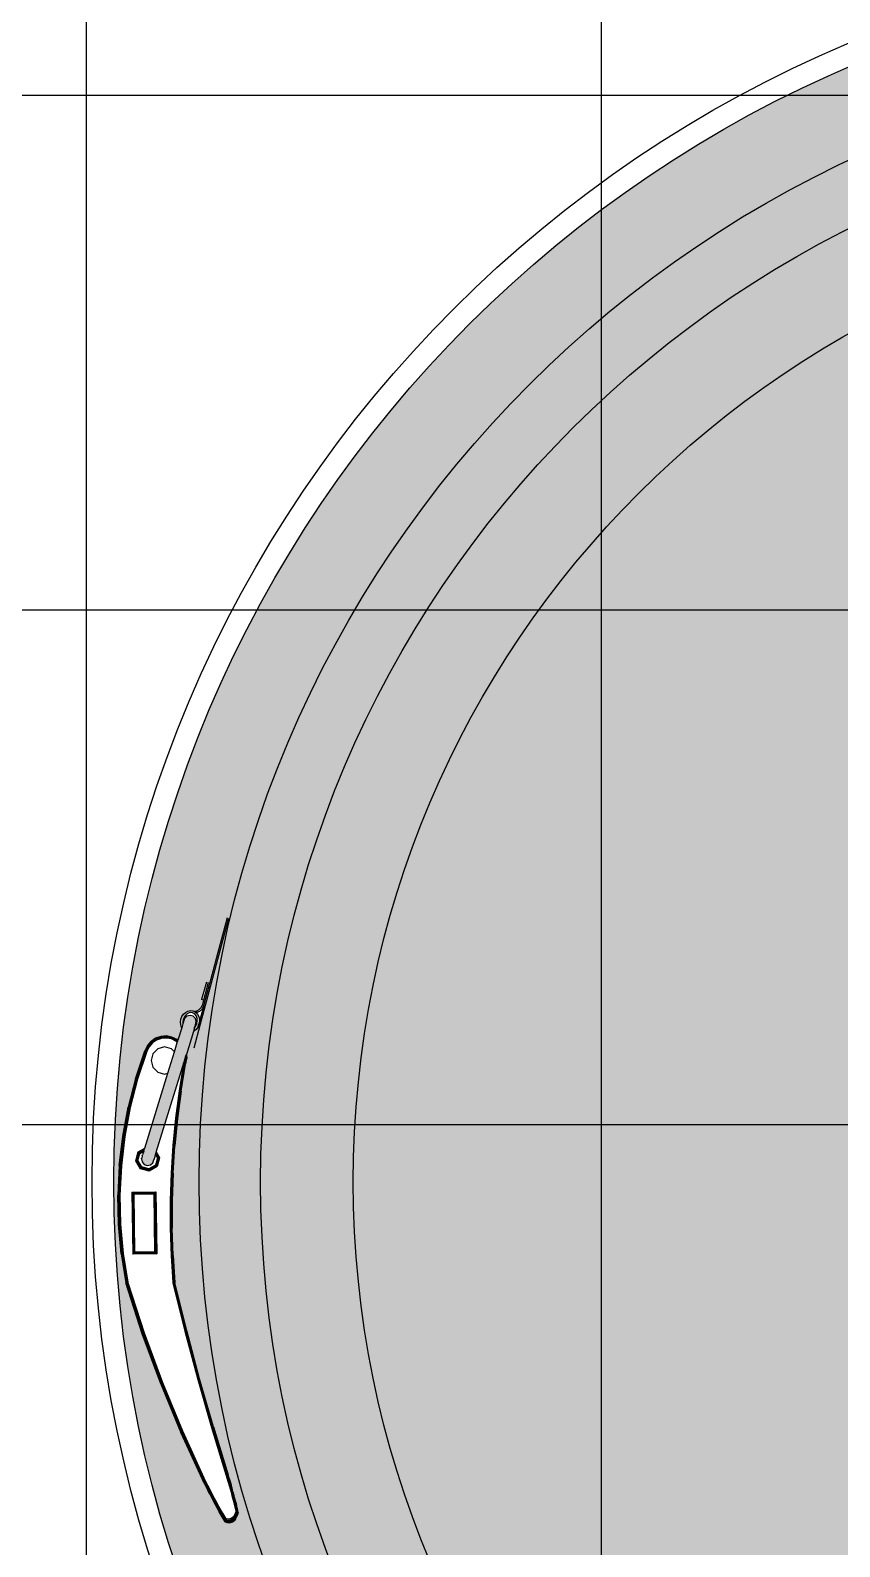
# Model space of a CAD drawing. Header units: millimetres. Extents: x -10849 to 51582, y -14593 to 28921.
# Drawn here: x 34329.5 to 34509.6, y 14836.1 to 15173.7 of the extents above; entities that cross this region are included whole.
import ezdxf

# ---------------------------------------------------------------- set-up
doc = ezdxf.new("R2010")
doc.units = ezdxf.units.MM
doc.layers.add('A-Door', color=150, linetype='Continuous')
doc.layers.add('Edges', color=7, linetype='Continuous')

# ---------------------------------------------------------------- blocks, each defined once
blk = doc.blocks.new('plasticwaterdrumplan')
at = {"layer": 'Edges'}
for p, q in [((31.297, -10.199), (31.331, -10.189)), ((31.331, -10.191), (31.298, -10.201)), ((31.332, -10.194), (31.299, -10.204)), ((31.364, -10.179), (31.331, -10.189)), ((31.365, -10.182), (31.331, -10.191)), ((31.366, -10.185), (31.332, -10.194)), ((31.367, -10.189), (31.334, -10.198)), ((31.369, -10.193), (31.335, -10.203)), ((31.337, -10.208), (31.404, -10.189)), ((31.398, -10.17), (31.364, -10.179)), ((31.399, -10.172), (31.365, -10.182)), ((31.4, -10.175), (31.366, -10.185)), ((31.401, -10.179), (31.367, -10.189)), ((31.402, -10.184), (31.369, -10.193)), ((31.398, -10.17), (31.432, -10.161)), ((31.433, -10.163), (31.399, -10.172)), ((31.434, -10.166), (31.4, -10.175)), ((31.435, -10.17), (31.401, -10.179)), ((31.436, -10.175), (31.402, -10.184)), ((31.404, -10.189), (31.437, -10.18)), ((31.466, -10.152), (31.432, -10.161)), ((31.467, -10.154), (31.433, -10.163)), ((31.467, -10.157), (31.434, -10.166)), ((31.468, -10.161), (31.435, -10.17)), ((31.469, -10.166), (31.436, -10.175)), ((31.437, -10.18), (31.504, -10.162)), ((31.5, -10.143), (31.466, -10.152)), ((31.501, -10.146), (31.467, -10.154)), ((31.501, -10.149), (31.467, -10.157)), ((31.502, -10.153), (31.468, -10.161)), ((31.503, -10.157), (31.469, -10.166)), ((31.5, -10.143), (31.534, -10.134)), ((31.535, -10.137), (31.501, -10.146)), ((31.535, -10.14), (31.501, -10.149)), ((31.536, -10.144), (31.502, -10.153)), ((31.537, -10.149), (31.503, -10.157)), ((31.504, -10.162), (31.538, -10.154)), ((31.568, -10.126), (31.534, -10.134)), ((31.569, -10.129), (31.535, -10.137)), ((31.569, -10.132), (31.535, -10.14)), ((31.57, -10.136), (31.536, -10.144)), ((31.571, -10.141), (31.537, -10.149)), ((31.538, -10.154), (31.591, -10.141)), ((31.603, -10.118), (31.568, -10.126)), ((31.601, -10.121), (31.569, -10.129)), ((31.599, -10.125), (31.569, -10.132)), ((31.597, -10.13), (31.57, -10.136)), ((31.594, -10.135), (31.571, -10.141)), ((31.594, -10.135), (31.591, -10.141)), ((31.591, -10.141), (31.604, -10.145)), ((31.597, -10.13), (31.594, -10.135)), ((31.61, -10.14), (31.594, -10.135)), ((31.599, -10.125), (31.597, -10.13)), ((31.616, -10.135), (31.597, -10.13)), ((31.601, -10.121), (31.599, -10.125)), ((31.621, -10.131), (31.599, -10.125)), ((31.603, -10.118), (31.601, -10.121)), ((31.625, -10.128), (31.601, -10.121)), ((31.603, -10.118), (31.628, -10.125)), ((31.627, -10.126), (31.603, -10.118)), ((31.604, -10.145), (31.623, -10.153)), ((31.63, -10.148), (31.61, -10.14)), ((31.616, -10.135), (31.621, -10.131)), ((31.637, -10.143), (31.616, -10.135)), ((31.621, -10.131), (31.625, -10.128)), ((31.643, -10.14), (31.621, -10.131)), ((31.623, -10.153), (31.639, -10.162)), ((31.625, -10.128), (31.627, -10.126)), ((31.647, -10.137), (31.625, -10.128)), ((31.627, -10.126), (31.628, -10.125)), ((31.65, -10.135), (31.627, -10.126)), ((31.651, -10.134), (31.628, -10.125)), ((31.647, -10.158), (31.63, -10.148)), ((31.643, -10.14), (31.637, -10.143)), ((31.654, -10.154), (31.637, -10.143)), ((31.639, -10.162), (31.652, -10.174)), ((31.647, -10.137), (31.643, -10.14)), ((31.661, -10.151), (31.643, -10.14)), ((31.65, -10.135), (31.647, -10.137)), ((31.666, -10.148), (31.647, -10.137)), ((31.661, -10.17), (31.647, -10.158)), ((31.65, -10.135), (31.651, -10.134)), ((31.669, -10.146), (31.65, -10.135)), ((31.67, -10.146), (31.651, -10.134)), ((31.652, -10.174), (31.662, -10.187)), ((31.661, -10.151), (31.654, -10.154)), ((31.669, -10.167), (31.654, -10.154)), ((31.666, -10.148), (31.661, -10.151)), ((31.675, -10.164), (31.661, -10.151)), ((31.671, -10.184), (31.661, -10.17)), ((31.662, -10.187), (31.667, -10.201)), ((31.669, -10.146), (31.666, -10.148)), ((31.681, -10.161), (31.666, -10.148)), ((31.669, -10.146), (31.67, -10.146)), ((31.684, -10.16), (31.669, -10.146)), ((31.669, -10.167), (31.675, -10.164)), ((31.679, -10.181), (31.669, -10.167)), ((31.67, -10.146), (31.685, -10.159)), ((31.677, -10.199), (31.671, -10.184)), ((31.675, -10.164), (31.681, -10.161)), ((31.686, -10.178), (31.675, -10.164)), ((31.686, -10.178), (31.679, -10.181)), ((31.685, -10.196), (31.679, -10.181)), ((31.681, -10.161), (31.684, -10.16)), ((31.692, -10.176), (31.681, -10.161)), ((31.684, -10.16), (31.685, -10.159)), ((31.695, -10.175), (31.684, -10.16)), ((31.696, -10.175), (31.685, -10.159)), ((31.693, -10.194), (31.685, -10.196)), ((31.688, -10.213), (31.685, -10.196)), ((31.692, -10.176), (31.686, -10.178)), ((31.693, -10.194), (31.686, -10.178)), ((31.695, -10.175), (31.692, -10.176)), ((31.698, -10.193), (31.692, -10.176)), ((31.698, -10.193), (31.693, -10.194)), ((31.695, -10.212), (31.693, -10.194)), ((31.695, -10.175), (31.696, -10.175)), ((31.702, -10.192), (31.695, -10.175)), ((31.703, -10.192), (31.696, -10.175)), ((31.702, -10.192), (31.698, -10.193)), ((31.701, -10.211), (31.698, -10.193)), ((31.702, -10.192), (31.703, -10.192)), ((31.704, -10.21), (31.702, -10.192)), ((31.703, -10.192), (31.706, -10.21)), ((25.724, -10.226), (26.594, -10.46)), ((25.728, -10.213), (26.776, -10.493)), ((30.757, -10.364), (31.23, -10.219)), ((31.231, -10.222), (30.758, -10.366)), ((31.232, -10.225), (30.759, -10.369)), ((31.234, -10.229), (30.761, -10.373)), ((31.235, -10.233), (30.763, -10.377)), ((30.764, -10.382), (31.304, -10.217)), ((31.263, -10.209), (31.23, -10.219)), ((31.264, -10.211), (31.231, -10.222)), ((31.265, -10.214), (31.232, -10.225)), ((31.267, -10.218), (31.234, -10.229)), ((31.269, -10.223), (31.235, -10.233)), ((31.263, -10.209), (31.297, -10.199)), ((31.298, -10.201), (31.264, -10.211)), ((31.299, -10.204), (31.265, -10.214)), ((31.3, -10.208), (31.267, -10.218)), ((31.302, -10.213), (31.269, -10.223)), ((31.334, -10.198), (31.3, -10.208)), ((31.335, -10.203), (31.302, -10.213)), ((31.304, -10.217), (31.337, -10.208)), ((31.438, -10.368), (31.508, -10.331)), ((31.513, -10.334), (31.478, -10.353)), ((31.517, -10.338), (31.483, -10.356)), ((31.521, -10.34), (31.486, -10.359)), ((31.524, -10.343), (31.489, -10.361)), ((31.527, -10.344), (31.492, -10.363)), ((31.508, -10.331), (31.542, -10.312)), ((31.547, -10.316), (31.513, -10.334)), ((31.552, -10.319), (31.517, -10.338)), ((31.556, -10.322), (31.521, -10.34)), ((31.559, -10.324), (31.524, -10.343)), ((31.561, -10.325), (31.527, -10.344)), ((31.542, -10.312), (31.609, -10.274)), ((31.581, -10.297), (31.547, -10.316)), ((31.586, -10.3), (31.552, -10.319)), ((31.59, -10.302), (31.556, -10.322)), ((31.593, -10.305), (31.559, -10.324)), ((31.561, -10.325), (31.596, -10.306)), ((31.615, -10.277), (31.581, -10.297)), ((31.62, -10.281), (31.586, -10.3)), ((31.624, -10.283), (31.59, -10.302)), ((31.627, -10.285), (31.593, -10.305)), ((31.63, -10.287), (31.596, -10.306)), ((31.609, -10.274), (31.665, -10.242)), ((31.648, -10.258), (31.615, -10.277)), ((31.653, -10.261), (31.62, -10.281)), ((31.657, -10.264), (31.624, -10.283)), ((31.661, -10.266), (31.627, -10.285)), ((31.663, -10.268), (31.63, -10.287)), ((31.673, -10.244), (31.648, -10.258)), ((31.681, -10.245), (31.653, -10.261)), ((31.688, -10.246), (31.657, -10.264)), ((31.693, -10.247), (31.661, -10.266)), ((31.663, -10.268), (31.697, -10.248)), ((31.696, -10.248), (31.663, -10.268)), ((31.668, -10.233), (31.665, -10.242)), ((31.665, -10.242), (31.673, -10.244)), ((31.667, -10.201), (31.67, -10.216)), ((31.67, -10.216), (31.668, -10.233)), ((31.673, -10.244), (31.677, -10.231)), ((31.673, -10.244), (31.681, -10.245)), ((31.679, -10.215), (31.677, -10.199)), ((31.677, -10.231), (31.679, -10.215)), ((31.681, -10.245), (31.686, -10.231)), ((31.681, -10.245), (31.688, -10.246)), ((31.686, -10.231), (31.688, -10.213)), ((31.686, -10.231), (31.693, -10.23)), ((31.695, -10.212), (31.688, -10.213)), ((31.688, -10.246), (31.693, -10.23)), ((31.688, -10.246), (31.693, -10.247)), ((31.693, -10.23), (31.695, -10.212)), ((31.693, -10.247), (31.699, -10.229)), ((31.693, -10.23), (31.699, -10.229)), ((31.693, -10.247), (31.696, -10.248)), ((31.701, -10.211), (31.695, -10.212)), ((31.696, -10.248), (31.702, -10.229)), ((31.696, -10.248), (31.697, -10.248)), ((31.697, -10.248), (31.703, -10.229)), ((31.699, -10.229), (31.701, -10.211)), ((31.699, -10.229), (31.702, -10.229)), ((31.704, -10.21), (31.701, -10.211)), ((31.702, -10.229), (31.704, -10.21)), ((31.702, -10.229), (31.703, -10.229)), ((31.706, -10.21), (31.703, -10.229)), ((31.704, -10.21), (31.706, -10.21)), ((26.359, -10.433), (26.532, -10.48)), ((26.364, -10.414), (26.537, -10.46)), ((26.537, -10.46), (26.532, -10.48)), ((26.537, -10.46), (26.59, -10.474)), ((26.599, -10.478), (26.59, -10.474)), ((26.594, -10.46), (26.602, -10.462)), ((26.607, -10.483), (26.599, -10.478)), ((26.616, -10.47), (26.602, -10.462)), ((26.602, -10.462), (26.745, -10.5)), ((26.607, -10.483), (26.614, -10.489)), ((26.621, -10.495), (26.614, -10.489)), ((26.623, -10.475), (26.616, -10.47)), ((26.628, -10.503), (26.621, -10.495)), ((26.629, -10.48), (26.623, -10.475)), ((26.635, -10.486), (26.629, -10.48)), ((26.64, -10.492), (26.635, -10.486)), ((26.645, -10.498), (26.64, -10.492)), ((26.776, -10.493), (27.012, -10.557)), ((26.776, -10.493), (26.8, -10.515)), ((30.757, -10.364), (30.282, -10.5)), ((30.758, -10.366), (30.283, -10.502)), ((30.759, -10.369), (30.284, -10.505)), ((30.761, -10.373), (30.285, -10.509)), ((30.763, -10.377), (30.286, -10.514)), ((30.288, -10.519), (30.764, -10.382)), ((30.797, -10.67), (31.262, -10.457)), ((31.266, -10.461), (30.801, -10.674)), ((31.27, -10.464), (30.804, -10.678)), ((31.273, -10.468), (30.807, -10.681)), ((31.276, -10.47), (30.809, -10.684)), ((31.278, -10.472), (30.811, -10.686)), ((31.262, -10.457), (31.333, -10.422)), ((31.302, -10.443), (31.266, -10.461)), ((31.306, -10.447), (31.27, -10.464)), ((31.309, -10.45), (31.273, -10.468)), ((31.312, -10.452), (31.276, -10.47)), ((31.314, -10.454), (31.278, -10.472)), ((31.337, -10.426), (31.302, -10.443)), ((31.342, -10.429), (31.306, -10.447)), ((31.345, -10.432), (31.309, -10.45)), ((31.348, -10.435), (31.312, -10.452)), ((31.314, -10.454), (31.35, -10.436)), ((31.333, -10.422), (31.403, -10.386)), ((31.373, -10.408), (31.337, -10.426)), ((31.377, -10.411), (31.342, -10.429)), ((31.381, -10.414), (31.345, -10.432)), ((31.384, -10.417), (31.348, -10.435)), ((31.35, -10.436), (31.386, -10.418)), ((31.408, -10.39), (31.373, -10.408)), ((31.413, -10.393), (31.377, -10.411)), ((31.416, -10.396), (31.381, -10.414)), ((31.419, -10.398), (31.384, -10.417)), ((31.422, -10.4), (31.386, -10.418)), ((31.403, -10.386), (31.438, -10.368)), ((31.443, -10.371), (31.408, -10.39)), ((31.448, -10.375), (31.413, -10.393)), ((31.451, -10.378), (31.416, -10.396)), ((31.454, -10.38), (31.419, -10.398)), ((31.422, -10.4), (31.457, -10.382)), ((31.478, -10.353), (31.443, -10.371)), ((31.483, -10.356), (31.448, -10.375)), ((31.486, -10.359), (31.451, -10.378)), ((31.489, -10.361), (31.454, -10.38)), ((31.457, -10.382), (31.492, -10.363)), ((26.633, -10.51), (26.628, -10.503)), ((26.638, -10.518), (26.633, -10.51)), ((26.642, -10.527), (26.638, -10.518)), ((26.641, -10.59), (26.644, -10.566)), ((26.646, -10.615), (26.641, -10.59)), ((26.645, -10.536), (26.642, -10.527)), ((26.644, -10.566), (26.654, -10.544)), ((26.649, -10.506), (26.645, -10.498)), ((26.646, -10.539), (26.645, -10.536)), ((26.65, -10.545), (26.646, -10.539)), ((26.658, -10.638), (26.646, -10.615)), ((26.653, -10.513), (26.649, -10.506)), ((26.65, -10.545), (26.649, -10.55)), ((26.658, -10.529), (26.65, -10.545)), ((26.656, -10.521), (26.653, -10.513)), ((26.654, -10.544), (26.67, -10.525)), ((26.658, -10.529), (26.656, -10.521)), ((26.676, -10.658), (26.658, -10.638)), ((26.662, -10.571), (26.66, -10.586)), ((26.66, -10.586), (26.663, -10.604)), ((26.668, -10.557), (26.662, -10.571)), ((26.663, -10.604), (26.673, -10.622)), ((26.679, -10.543), (26.668, -10.557)), ((26.67, -10.525), (26.692, -10.511)), ((26.673, -10.622), (26.688, -10.639)), ((26.696, -10.532), (26.679, -10.543)), ((26.696, -10.564), (26.688, -10.594)), ((26.688, -10.594), (26.696, -10.625)), ((26.688, -10.639), (26.708, -10.653)), ((26.692, -10.511), (26.717, -10.502)), ((26.718, -10.525), (26.696, -10.532)), ((26.718, -10.541), (26.696, -10.564)), ((26.696, -10.625), (26.718, -10.648)), ((26.717, -10.502), (26.745, -10.5)), ((26.742, -10.523), (26.718, -10.525)), ((26.749, -10.533), (26.718, -10.541)), ((26.767, -10.527), (26.742, -10.523)), ((26.745, -10.5), (26.773, -10.504)), ((26.745, -10.5), (26.772, -10.507)), ((26.78, -10.541), (26.749, -10.533)), ((26.791, -10.536), (26.767, -10.527)), ((26.8, -10.515), (26.772, -10.507)), ((26.773, -10.504), (26.8, -10.515)), ((26.78, -10.541), (26.805, -10.549)), ((26.811, -10.55), (26.791, -10.536)), ((26.8, -10.515), (26.823, -10.531)), ((26.811, -10.55), (26.805, -10.549)), ((26.812, -10.551), (26.811, -10.55)), ((26.812, -10.551), (26.846, -10.561)), ((26.823, -10.531), (26.841, -10.551)), ((26.841, -10.551), (26.846, -10.561)), ((26.846, -10.561), (27.073, -10.631)), ((27.073, -10.631), (27.115, -10.627)), ((27.078, -10.633), (27.073, -10.631)), ((27.078, -10.633), (27.114, -10.63)), ((27.087, -10.635), (27.078, -10.633)), ((27.087, -10.635), (27.114, -10.633)), ((27.098, -10.639), (27.087, -10.635)), ((27.098, -10.639), (27.114, -10.638)), ((27.11, -10.643), (27.098, -10.639)), ((27.11, -10.643), (27.114, -10.642)), ((27.114, -10.63), (27.115, -10.627)), ((27.114, -10.633), (27.114, -10.63)), ((27.114, -10.63), (27.168, -10.64)), ((27.114, -10.633), (27.168, -10.643)), ((27.114, -10.638), (27.114, -10.633)), ((27.114, -10.638), (27.167, -10.648)), ((27.114, -10.642), (27.166, -10.652)), ((27.148, -10.654), (27.114, -10.642)), ((27.169, -10.638), (27.115, -10.627)), ((27.437, -10.684), (27.168, -10.64)), ((27.436, -10.688), (27.168, -10.643)), ((27.437, -10.682), (27.169, -10.638)), ((29.804, -10.627), (29.334, -10.745)), ((29.805, -10.63), (29.334, -10.747)), ((29.806, -10.633), (29.335, -10.75)), ((29.807, -10.637), (29.335, -10.754)), ((29.808, -10.641), (29.335, -10.759)), ((29.336, -10.764), (29.809, -10.646)), ((30.282, -10.5), (29.804, -10.627)), ((30.283, -10.502), (29.805, -10.63)), ((30.284, -10.505), (29.806, -10.633)), ((30.285, -10.509), (29.807, -10.637)), ((30.286, -10.514), (29.808, -10.641)), ((29.809, -10.646), (30.288, -10.519)), ((26.699, -10.674), (26.676, -10.658)), ((26.725, -10.684), (26.699, -10.674)), ((26.708, -10.653), (26.731, -10.662)), ((26.718, -10.648), (26.772, -10.664)), ((26.753, -10.689), (26.725, -10.684)), ((26.731, -10.662), (26.756, -10.665)), ((26.781, -10.686), (26.753, -10.689)), ((26.756, -10.665), (26.772, -10.664)), ((26.772, -10.664), (26.81, -10.676)), ((26.806, -10.678), (26.781, -10.686)), ((26.81, -10.676), (26.806, -10.678)), ((26.81, -10.676), (26.933, -10.714)), ((26.902, -10.773), (26.891, -10.827)), ((26.894, -10.827), (26.904, -10.774)), ((26.897, -10.828), (26.907, -10.775)), ((26.926, -10.723), (26.902, -10.773)), ((26.902, -10.773), (26.904, -10.774)), ((26.902, -10.828), (26.911, -10.776)), ((26.904, -10.774), (26.928, -10.725)), ((26.904, -10.774), (26.907, -10.775)), ((26.906, -10.828), (26.916, -10.778)), ((26.907, -10.775), (26.931, -10.726)), ((26.907, -10.775), (26.911, -10.776)), ((26.911, -10.776), (26.934, -10.729)), ((26.921, -10.779), (26.912, -10.828)), ((26.916, -10.778), (26.938, -10.731)), ((26.943, -10.734), (26.921, -10.779)), ((26.933, -10.714), (26.926, -10.723)), ((26.928, -10.725), (26.926, -10.723)), ((26.928, -10.725), (26.936, -10.715)), ((26.931, -10.726), (26.928, -10.725)), ((26.931, -10.726), (26.94, -10.716)), ((26.934, -10.729), (26.931, -10.726)), ((26.936, -10.715), (26.933, -10.714)), ((26.934, -10.729), (26.944, -10.717)), ((26.94, -10.716), (26.936, -10.715)), ((26.938, -10.731), (26.949, -10.719)), ((26.944, -10.717), (26.94, -10.716)), ((26.955, -10.72), (26.943, -10.734)), ((26.949, -10.719), (26.944, -10.717)), ((26.955, -10.72), (26.949, -10.719)), ((27.048, -10.749), (26.955, -10.72)), ((27.018, -10.779), (27, -10.846)), ((27.048, -10.749), (27.018, -10.779)), ((27.259, -10.814), (27.048, -10.749)), ((27.165, -10.658), (27.148, -10.654)), ((28.039, -10.928), (27.148, -10.654)), ((27.165, -10.658), (27.434, -10.702)), ((27.435, -10.697), (27.166, -10.652)), ((27.436, -10.692), (27.167, -10.648)), ((27.434, -10.702), (27.704, -10.737)), ((27.705, -10.732), (27.435, -10.697)), ((27.706, -10.723), (27.436, -10.688)), ((27.705, -10.727), (27.436, -10.692)), ((27.437, -10.682), (27.706, -10.717)), ((27.706, -10.72), (27.437, -10.684)), ((27.704, -10.737), (27.975, -10.764)), ((27.976, -10.754), (27.705, -10.727)), ((27.976, -10.759), (27.705, -10.732)), ((27.706, -10.717), (27.977, -10.744)), ((27.977, -10.746), (27.706, -10.72)), ((27.976, -10.75), (27.706, -10.723)), ((27.975, -10.764), (28.247, -10.782)), ((28.248, -10.767), (27.976, -10.75)), ((28.248, -10.772), (27.976, -10.754)), ((28.247, -10.776), (27.976, -10.759)), ((28.248, -10.762), (27.977, -10.744)), ((28.248, -10.764), (27.977, -10.746)), ((28.519, -10.785), (28.247, -10.776)), ((28.247, -10.782), (28.519, -10.791)), ((28.248, -10.762), (28.52, -10.77)), ((28.52, -10.773), (28.248, -10.764)), ((28.52, -10.776), (28.248, -10.767)), ((28.519, -10.781), (28.248, -10.772)), ((28.792, -10.781), (28.519, -10.781)), ((28.792, -10.785), (28.519, -10.785)), ((28.519, -10.791), (28.792, -10.791)), ((28.52, -10.77), (28.791, -10.77)), ((28.791, -10.773), (28.52, -10.773)), ((28.792, -10.776), (28.52, -10.776)), ((29.063, -10.762), (28.791, -10.77)), ((29.063, -10.764), (28.791, -10.773)), ((29.063, -10.768), (28.792, -10.776)), ((29.063, -10.772), (28.792, -10.781)), ((29.064, -10.777), (28.792, -10.785)), ((28.792, -10.791), (29.064, -10.782)), ((29.063, -10.762), (29.334, -10.745)), ((29.334, -10.747), (29.063, -10.764)), ((29.335, -10.75), (29.063, -10.768)), ((29.326, -10.756), (29.063, -10.772)), ((29.327, -10.76), (29.064, -10.777)), ((29.064, -10.782), (29.328, -10.765)), ((29.335, -10.754), (29.326, -10.756)), ((29.326, -10.756), (29.327, -10.76)), ((29.327, -10.761), (29.332, -10.759)), ((29.332, -10.759), (29.327, -10.76)), ((29.327, -10.76), (29.327, -10.761)), ((29.327, -10.761), (29.328, -10.765)), ((29.328, -10.766), (29.336, -10.764)), ((29.328, -10.765), (29.336, -10.764)), ((29.328, -10.765), (29.328, -10.766)), ((29.332, -10.759), (29.335, -10.759)), ((29.334, -10.747), (29.334, -10.745)), ((29.335, -10.75), (29.334, -10.747)), ((29.335, -10.754), (29.335, -10.75)), ((29.335, -10.754), (29.335, -10.759)), ((29.335, -10.759), (29.336, -10.764)), ((30.318, -10.868), (30.797, -10.67)), ((30.801, -10.674), (30.321, -10.872)), ((30.804, -10.678), (30.324, -10.876)), ((30.807, -10.681), (30.327, -10.879)), ((30.809, -10.684), (30.329, -10.882)), ((30.33, -10.884), (30.811, -10.686)), ((26.891, -10.827), (26.896, -10.882)), ((26.894, -10.827), (26.891, -10.827)), ((26.898, -10.882), (26.894, -10.827)), ((26.897, -10.828), (26.894, -10.827)), ((26.896, -10.882), (26.914, -10.935)), ((26.898, -10.882), (26.896, -10.882)), ((26.901, -10.881), (26.897, -10.828)), ((26.902, -10.828), (26.897, -10.828)), ((26.901, -10.881), (26.898, -10.882)), ((26.916, -10.933), (26.898, -10.882)), ((26.906, -10.88), (26.901, -10.881)), ((26.919, -10.932), (26.901, -10.881)), ((26.906, -10.88), (26.902, -10.828)), ((26.91, -10.879), (26.906, -10.828)), ((26.923, -10.93), (26.906, -10.88)), ((26.927, -10.928), (26.91, -10.879)), ((26.912, -10.828), (26.916, -10.878)), ((26.916, -10.933), (26.914, -10.935)), ((26.914, -10.935), (26.945, -10.98)), ((26.916, -10.878), (26.932, -10.925)), ((26.919, -10.932), (26.916, -10.933)), ((26.947, -10.979), (26.916, -10.933)), ((26.923, -10.93), (26.919, -10.932)), ((26.95, -10.976), (26.919, -10.932)), ((26.953, -10.974), (26.923, -10.93)), ((26.956, -10.97), (26.927, -10.928)), ((26.932, -10.925), (26.96, -10.967)), ((27, -10.846), (27.018, -10.913)), ((27.018, -10.913), (27.067, -10.962)), ((27.201, -10.962), (27.25, -10.913)), ((27.25, -10.913), (27.268, -10.846)), ((27.268, -10.846), (27.259, -10.814)), ((28.001, -11.042), (27.259, -10.814)), ((28.039, -10.928), (28.095, -10.896)), ((28.045, -10.93), (28.039, -10.928)), ((28.096, -10.901), (28.045, -10.93)), ((28.052, -10.932), (28.045, -10.93)), ((28.096, -10.907), (28.052, -10.932)), ((28.057, -10.934), (28.052, -10.932)), ((28.097, -10.911), (28.057, -10.934)), ((28.061, -10.935), (28.057, -10.934)), ((28.097, -10.914), (28.061, -10.935)), ((28.065, -10.936), (28.061, -10.935)), ((28.065, -10.936), (28.098, -10.917)), ((28.065, -10.936), (28.106, -10.949)), ((28.095, -10.896), (28.182, -10.919)), ((28.179, -10.924), (28.096, -10.901)), ((28.096, -10.907), (28.096, -10.901)), ((28.176, -10.928), (28.096, -10.907)), ((28.097, -10.911), (28.096, -10.907)), ((28.173, -10.931), (28.097, -10.911)), ((28.097, -10.914), (28.097, -10.911)), ((28.171, -10.934), (28.097, -10.914)), ((28.098, -10.917), (28.097, -10.914)), ((28.098, -10.917), (28.169, -10.936)), ((28.171, -10.934), (28.169, -10.936)), ((28.169, -10.936), (28.206, -11)), ((28.173, -10.931), (28.171, -10.934)), ((28.209, -11), (28.171, -10.934)), ((28.176, -10.928), (28.173, -10.931)), ((28.212, -11), (28.173, -10.931)), ((28.179, -10.924), (28.176, -10.928)), ((28.217, -10.999), (28.176, -10.928)), ((28.222, -10.998), (28.179, -10.924)), ((28.182, -10.919), (28.228, -10.998)), ((28.433, -10.932), (29.046, -10.923)), ((28.436, -11.169), (28.433, -10.932)), ((28.433, -10.932), (28.438, -10.937)), ((29.041, -10.928), (28.438, -10.937)), ((28.438, -10.937), (28.441, -11.163)), ((28.438, -10.937), (28.443, -10.941)), ((29.036, -10.933), (28.443, -10.941)), ((28.443, -10.941), (28.446, -11.158)), ((28.443, -10.941), (28.447, -10.946)), ((29.032, -10.937), (28.447, -10.946)), ((28.447, -10.946), (28.45, -10.949)), ((28.447, -10.946), (28.45, -11.154)), ((29.029, -10.941), (28.45, -10.949)), ((28.453, -10.951), (29.026, -10.943)), ((29.026, -10.943), (29.029, -10.941)), ((29.026, -10.943), (29.029, -11.14)), ((29.029, -10.941), (29.032, -10.937)), ((29.031, -11.143), (29.029, -10.941)), ((29.032, -10.937), (29.036, -10.933)), ((29.035, -11.146), (29.032, -10.937)), ((29.036, -10.933), (29.041, -10.928)), ((29.039, -11.15), (29.036, -10.933)), ((29.041, -10.928), (29.046, -10.923)), ((29.044, -11.155), (29.041, -10.928)), ((29.046, -10.923), (29.049, -11.16)), ((29.827, -11.048), (30.318, -10.868)), ((30.321, -10.872), (29.83, -11.053)), ((30.324, -10.876), (29.832, -11.057)), ((30.327, -10.879), (29.834, -11.061)), ((30.329, -10.882), (29.836, -11.063)), ((30.33, -10.884), (29.837, -11.066)), ((26.945, -10.98), (26.947, -10.979)), ((26.945, -10.98), (26.987, -11.016)), ((26.947, -10.979), (26.95, -10.976)), ((26.989, -11.014), (26.947, -10.979)), ((26.95, -10.976), (26.953, -10.974)), ((26.99, -11.011), (26.95, -10.976)), ((26.993, -11.008), (26.953, -10.974)), ((26.995, -11.004), (26.956, -10.97)), ((26.96, -10.967), (26.998, -10.999)), ((26.989, -11.014), (26.987, -11.016)), ((26.987, -11.016), (27.037, -11.04)), ((26.99, -11.011), (26.989, -11.014)), ((27.038, -11.038), (26.989, -11.014)), ((26.993, -11.008), (26.99, -11.011)), ((27.039, -11.035), (26.99, -11.011)), ((27.041, -11.031), (26.993, -11.008)), ((27.043, -11.026), (26.995, -11.004)), ((26.998, -10.999), (27.045, -11.022)), ((27.038, -11.038), (27.037, -11.04)), ((27.314, -11.133), (27.037, -11.04)), ((27.314, -11.13), (27.038, -11.038)), ((27.315, -11.127), (27.039, -11.035)), ((27.316, -11.123), (27.041, -11.031)), ((27.318, -11.119), (27.043, -11.026)), ((27.045, -11.022), (27.319, -11.114)), ((27.067, -10.962), (27.134, -10.98)), ((27.134, -10.98), (27.201, -10.962)), ((28.038, -11.107), (28.001, -11.042)), ((28.008, -11.044), (28.001, -11.042)), ((28.008, -11.044), (28.042, -11.103)), ((28.015, -11.047), (28.008, -11.044)), ((28.015, -11.047), (28.045, -11.098)), ((28.021, -11.048), (28.015, -11.047)), ((28.021, -11.048), (28.048, -11.095)), ((28.025, -11.05), (28.021, -11.048)), ((28.025, -11.05), (28.05, -11.092)), ((28.028, -11.051), (28.025, -11.05)), ((28.028, -11.051), (28.052, -11.09)), ((28.029, -11.051), (28.028, -11.051)), ((28.052, -11.09), (28.029, -11.051)), ((28.029, -11.051), (28.068, -11.063)), ((28.048, -11.095), (28.045, -11.098)), ((28.05, -11.092), (28.048, -11.095)), ((28.048, -11.095), (28.124, -11.115)), ((28.052, -11.09), (28.05, -11.092)), ((28.05, -11.092), (28.123, -11.112)), ((28.123, -11.109), (28.052, -11.09)), ((28.078, -11.066), (28.068, -11.063)), ((28.078, -11.066), (28.086, -11.068)), ((28.086, -11.068), (28.088, -11.069)), ((28.088, -11.069), (28.093, -11.071)), ((28.093, -11.071), (28.096, -11.071)), ((28.096, -11.071), (28.099, -11.072)), ((28.099, -11.072), (28.101, -11.073)), ((28.106, -11.074), (28.101, -11.073)), ((28.106, -10.949), (28.107, -10.949)), ((28.106, -11.074), (28.137, -11.069)), ((28.107, -10.949), (28.11, -10.95)), ((28.11, -10.95), (28.112, -10.951)), ((28.112, -10.951), (28.115, -10.952)), ((28.145, -10.962), (28.115, -10.952)), ((28.187, -11.072), (28.123, -11.109)), ((28.123, -11.112), (28.189, -11.074)), ((28.124, -11.115), (28.192, -11.076)), ((28.124, -11.12), (28.196, -11.079)), ((28.125, -11.125), (28.2, -11.082)), ((28.204, -11.085), (28.126, -11.13)), ((28.137, -11.069), (28.161, -11.048)), ((28.166, -10.986), (28.145, -10.962)), ((28.161, -11.048), (28.172, -11.018)), ((28.172, -11.018), (28.166, -10.986)), ((28.206, -11), (28.187, -11.072)), ((28.189, -11.074), (28.187, -11.072)), ((28.189, -11.074), (28.209, -11)), ((28.192, -11.076), (28.189, -11.074)), ((28.192, -11.076), (28.212, -11)), ((28.196, -11.079), (28.192, -11.076)), ((28.196, -11.079), (28.217, -10.999)), ((28.2, -11.082), (28.196, -11.079)), ((28.2, -11.082), (28.222, -10.998)), ((28.228, -10.998), (28.204, -11.085)), ((28.206, -11), (28.209, -11)), ((28.209, -11), (28.212, -11)), ((28.212, -11), (28.217, -10.999)), ((28.217, -10.999), (28.222, -10.998)), ((28.45, -10.949), (28.453, -11.151)), ((28.45, -10.949), (28.453, -10.951)), ((28.456, -11.148), (28.453, -10.951)), ((29.83, -11.053), (29.329, -11.216)), ((29.33, -11.21), (29.827, -11.048)), ((29.832, -11.057), (29.33, -11.22)), ((29.834, -11.061), (29.332, -11.225)), ((29.836, -11.063), (29.333, -11.227)), ((29.837, -11.066), (29.334, -11.23)), ((27.597, -11.204), (27.314, -11.13)), ((27.314, -11.133), (27.596, -11.206)), ((27.597, -11.2), (27.315, -11.127)), ((27.598, -11.196), (27.316, -11.123)), ((27.599, -11.192), (27.318, -11.119)), ((27.319, -11.114), (27.6, -11.187)), ((27.883, -11.259), (27.596, -11.206)), ((27.884, -11.254), (27.597, -11.2)), ((27.883, -11.257), (27.597, -11.204)), ((27.884, -11.25), (27.598, -11.196)), ((27.885, -11.245), (27.599, -11.192)), ((27.6, -11.187), (27.886, -11.24)), ((28.174, -11.279), (27.885, -11.245)), ((27.886, -11.24), (28.174, -11.273)), ((28.126, -11.13), (28.038, -11.107)), ((28.045, -11.098), (28.042, -11.103)), ((28.042, -11.103), (28.125, -11.125)), ((28.045, -11.098), (28.124, -11.12)), ((28.123, -11.112), (28.123, -11.109)), ((28.124, -11.115), (28.123, -11.112)), ((28.124, -11.12), (28.124, -11.115)), ((28.125, -11.125), (28.124, -11.12)), ((28.436, -11.169), (29.049, -11.16)), ((28.441, -11.163), (28.436, -11.169)), ((29.044, -11.155), (28.441, -11.163)), ((28.446, -11.158), (28.441, -11.163)), ((29.039, -11.15), (28.446, -11.158)), ((28.45, -11.154), (28.446, -11.158)), ((29.035, -11.146), (28.45, -11.154)), ((28.453, -11.151), (28.45, -11.154)), ((29.031, -11.143), (28.453, -11.151)), ((28.456, -11.148), (28.453, -11.151)), ((29.029, -11.14), (28.456, -11.148)), ((29.031, -11.143), (29.029, -11.14)), ((29.035, -11.146), (29.031, -11.143)), ((29.039, -11.15), (29.035, -11.146)), ((29.044, -11.155), (29.039, -11.15)), ((29.043, -11.254), (29.327, -11.208)), ((29.049, -11.16), (29.044, -11.155)), ((29.327, -11.213), (29.044, -11.259)), ((29.329, -11.218), (29.045, -11.264)), ((29.331, -11.222), (29.045, -11.268)), ((29.332, -11.225), (29.045, -11.271)), ((29.046, -11.274), (29.333, -11.227)), ((29.327, -11.208), (29.33, -11.207)), ((29.327, -11.211), (29.327, -11.208)), ((29.327, -11.211), (29.33, -11.21)), ((29.327, -11.211), (29.327, -11.213)), ((29.331, -11.212), (29.327, -11.213)), ((29.327, -11.213), (29.329, -11.216)), ((29.329, -11.216), (29.329, -11.218)), ((29.329, -11.218), (29.33, -11.22)), ((29.33, -11.207), (29.33, -11.21)), ((29.33, -11.21), (29.331, -11.212)), ((29.33, -11.22), (29.331, -11.222)), ((29.331, -11.222), (29.332, -11.225)), ((29.332, -11.225), (29.333, -11.227)), ((29.333, -11.227), (29.334, -11.23)), ((28.173, -11.291), (27.883, -11.257)), ((28.172, -11.294), (27.883, -11.259)), ((28.173, -11.283), (27.884, -11.25)), ((28.173, -11.288), (27.884, -11.254)), ((28.172, -11.294), (28.464, -11.307)), ((28.464, -11.297), (28.173, -11.283)), ((28.464, -11.301), (28.173, -11.288)), ((28.464, -11.304), (28.173, -11.291)), ((28.174, -11.273), (28.464, -11.287)), ((28.464, -11.292), (28.174, -11.279)), ((28.464, -11.287), (28.754, -11.28)), ((28.754, -11.286), (28.464, -11.292)), ((28.755, -11.29), (28.464, -11.297)), ((28.755, -11.295), (28.464, -11.301)), ((28.755, -11.298), (28.464, -11.304)), ((28.755, -11.3), (28.464, -11.307)), ((28.754, -11.28), (29.043, -11.254)), ((29.044, -11.259), (28.754, -11.286)), ((29.045, -11.264), (28.755, -11.29)), ((29.045, -11.268), (28.755, -11.295)), ((29.045, -11.271), (28.755, -11.298)), ((29.046, -11.274), (28.755, -11.3))]:
    blk.add_line(p, q, dxfattribs=at)
for radius in [12.215, 11.999, 11.157, 10.549, 9.633]:
    blk.add_circle((28.334, 0.652), radius, dxfattribs=at)

msp = doc.modelspace()

# ---------------------------------------------------------------- hatches: boundary and pattern name
at = {"true_color": 0x939598}
h = msp.add_hatch(dxfattribs=at)
h.set_pattern_fill('ANSI37', color=252, scale=916.692695, angle=-45)
h.set_pattern_definition([(360, (36977.45, 24440.74), (2e-14, 114.5866), []), (90, (36977.45, 24440.74), (-114.5866, 3e-14), [])])
h.paths.add_polyline_path([(35374.3, 15211.74), (34274.27, 15211.74), (34274.27, 14111.71), (35374.3, 14111.71)])
h = msp.add_hatch(color=5)
h.dxf.hatch_style = 1
h.paths.add_polyline_path([(34618.27, 14647.17, 1), (34618.27, 15187.53, 1)])
h.paths.add_polyline_path([(34618.27, 15168.57, -1), (34618.27, 14666.12, -1)], flags=16)
h.paths.add_polyline_path([(34618.27, 15154.88, -1), (34618.27, 14679.81, -1)], flags=0)
h.paths.add_polyline_path([(34618.27, 15134.25, -1), (34618.27, 14700.44, -1)], flags=0)
h.paths.add_polyline_path([(34618.23, 14779.97, -1), (34618.23, 14710.07, -1)], flags=0)
h.paths.add_polyline_path([(34618.23, 14776.33, -1), (34618.23, 14713.71, -1)], flags=0)
h.paths.add_polyline_path([(34618.23, 14774.94, -1), (34618.23, 14715.1, -1)], flags=0)
h.paths.add_polyline_path([(34618.23, 14772.14, -1), (34618.23, 14717.9, -1)], flags=0)
h.paths.add_polyline_path([(34610.27, 14726.99), (34613.46, 14731.65), (34611.08, 14732.64), (34608.12, 14734.91), (34605.85, 14737.87), (34604.87, 14740.25), (34600.2, 14737.06), (34599.04, 14739.87), (34598.36, 14745.02), (34599.04, 14750.16), (34600.2, 14752.98), (34604.87, 14749.79), (34605.85, 14752.17), (34608.12, 14755.13), (34611.08, 14757.4), (34613.46, 14758.38), (34610.27, 14763.05), (34613.09, 14764.21), (34618.23, 14764.89), (34623.38, 14764.21), (34626.19, 14763.05), (34623, 14758.38), (34625.38, 14757.4), (34628.34, 14755.13), (34630.61, 14752.17), (34631.6, 14749.79), (34636.26, 14752.98), (34637.43, 14750.16), (34638.11, 14745.02), (34637.43, 14739.87), (34636.26, 14737.06), (34631.6, 14740.25), (34630.61, 14737.87), (34628.34, 14734.91), (34625.38, 14732.64), (34623, 14731.65), (34626.19, 14726.99), (34623.38, 14725.82), (34618.23, 14725.14), (34613.09, 14725.82)], flags=0)
h.paths.add_polyline_path([(34618.23, 14753.11, -1), (34618.23, 14736.92, -1)], flags=0)
h.paths.add_polyline_path([(34368.66, 14961.8), (34367.62, 14957.91), (34368.06, 14957.79), (34369.1, 14961.69)], flags=16)
h.paths.add_polyline_path([(34365.78, 14950.84), (34365.74, 14950.72), (34366.02, 14950.96)], flags=16)
h.paths.add_polyline_path([(34372.82, 14841.52), (34372.84, 14841.61), (34372.17, 14842.74), (34371.3, 14844.28), (34370.45, 14845.84), (34369.61, 14847.41), (34368.79, 14849.02), (34368.19, 14850.23), (34367.79, 14851.05), (34362.97, 14861.55), (34358.51, 14872.39), (34354.42, 14883.49), (34350.73, 14894.82), (34350.79, 14894.84), (34349.74, 14901.31), (34349.15, 14907.85), (34348.99, 14914.42), (34349.29, 14920.98), (34350.07, 14927.5), (34351.26, 14933.96), (34352.91, 14940.31), (34354.99, 14946.54), (34355.53, 14947.66), (34356.34, 14948.61), (34357.37, 14949.31), (34358.55, 14949.72), (34359.79, 14949.82), (34361.01, 14949.59), (34362.37, 14948.94), (34363.19, 14951.62), (34362.87, 14952.61), (34363.06, 14953.89), (34363.78, 14954.94), (34364.84, 14955.48), (34365.95, 14955.36), (34365.96, 14955.35), (34366.09, 14955.28), (34366.25, 14955.34), (34366.28, 14955.35), (34366.35, 14955.37), (34366.55, 14955.44), (34366.74, 14955.53), (34366.93, 14955.63), (34367.1, 14955.76), (34367.26, 14955.9), (34367.41, 14956.06), (34367.54, 14956.23), (34367.65, 14956.41), (34367.74, 14956.6), (34368.06, 14957.79), (34373.32, 14976.1), (34368.07, 14956.52), (34367.31, 14952.41), (34366.83, 14951.89), (34366.99, 14952.5), (34367.15, 14953.11), (34367.11, 14953.74), (34366.91, 14954.31), (34366.6, 14954.8), (34366.17, 14955.17), (34365.67, 14955.39), (34365.12, 14955.45), (34364.57, 14955.34), (34364.05, 14955.08), (34363.6, 14954.68), (34363.24, 14954.16), (34363.01, 14953.56), (34362.92, 14952.93), (34362.96, 14952.31), (34363.15, 14951.73), (34363.2, 14951.66), (34363.46, 14952.51), (34363.41, 14953.16), (34363.83, 14954.22), (34364.6, 14954.91), (34365.59, 14955.1), (34366.35, 14954.44), (34366.68, 14953.46), (34366.51, 14952.33), (34366.01, 14951.61), (34366.24, 14952.33), (34366.42, 14953.02), (34366.24, 14953.72), (34365.73, 14954.22), (34365.03, 14954.41), (34364.34, 14954.22), (34363.83, 14953.72), (34363.46, 14952.51), (34363.2, 14951.66), (34362.34, 14948.87), (34362.32, 14948.81), (34362.3, 14948.73), (34362.27, 14948.63), (34362.24, 14948.52), (34362.2, 14948.4), (34361.55, 14946.28), (34360.09, 14941.54), (34354.95, 14924.84), (34354.81, 14924.39), (34354.48, 14923.31), (34354.42, 14923.1), (34354.28, 14922.66), (34354.23, 14922.46), (34354.36, 14921.77), (34354.83, 14921.22), (34355.51, 14920.99), (34356.21, 14921.12), (34356.75, 14921.59), (34356.98, 14922.24), (34357.34, 14923.39), (34357.36, 14923.47), (34357.39, 14923.57), (34357.43, 14923.69), (34363.69, 14944.05), (34363.95, 14944.81), (34363.95, 14944.89), (34364.11, 14945.42), (34364.17, 14945.61), (34364.2, 14945.73), (34364.29, 14944.79), (34364.06, 14943.57), (34363.07, 14937.53), (34362.27, 14931.47), (34361.67, 14925.38), (34361.27, 14919.27), (34361.07, 14913.16), (34361.07, 14907.04), (34361.27, 14900.92), (34361.65, 14894.81), (34364.3, 14884.23), (34367.17, 14873.47), (34370.23, 14862.77), (34373.48, 14852.13), (34373.83, 14851), (34374.28, 14849.48), (34374.7, 14847.96), (34375.11, 14846.43), (34375.49, 14844.89), (34375.75, 14843.74), (34375.52, 14842.87), (34374.89, 14841.83), (34374.58, 14841.7), (34374.13, 14841.37)], flags=16)
h.paths.add_polyline_path([(34373.27, 14841.49), (34373.27, 14841.47), (34373.31, 14841.48)], flags=16)
h.paths.add_polyline_path([(34360.73, 14907.03), (34360.93, 14900.91), (34361.29, 14895.42), (34361.39, 14895), (34361.04, 14900.91), (34360.84, 14907.03)], flags=0)
h.paths.add_polyline_path([(34361.52, 14895.02), (34361.14, 14900.92), (34360.82, 14900.9), (34361.2, 14894.96), (34361.29, 14894.98), (34361.32, 14894.98)], flags=0)
h.paths.add_polyline_path([(34360.62, 14907.03), (34360.62, 14913.16), (34360.82, 14919.29), (34361.22, 14925.41), (34361.82, 14931.52), (34362.62, 14937.6), (34363.61, 14943.65), (34363.69, 14944.05), (34364.04, 14945.07), (34364.03, 14945.17), (34364, 14945.05), (34363.73, 14943.63), (34362.73, 14937.58), (34361.93, 14931.5), (34361.33, 14925.4), (34360.93, 14919.29), (34360.73, 14913.16), (34360.73, 14907.03)], flags=16)
h.paths.add_polyline_path([(34373.72, 14841.32), (34373.65, 14841.66), (34372.86, 14841.74), (34372.85, 14841.71), (34372.84, 14841.64), (34372.39, 14842.37), (34371.74, 14843.51), (34370.87, 14845.05), (34370.03, 14846.62), (34369.2, 14848.21), (34368.59, 14849.42), (34368.63, 14849.47), (34368.23, 14850.28), (34367.84, 14851.1), (34363.02, 14861.6), (34358.56, 14872.42), (34354.47, 14883.52), (34350.74, 14894.99), (34350.83, 14894.99), (34349.8, 14901.32), (34349.2, 14907.85), (34349.05, 14914.41), (34349.35, 14920.97), (34350.11, 14927.49), (34351.32, 14933.94), (34352.97, 14940.3), (34355.05, 14946.52), (34355.59, 14947.63), (34356.39, 14948.56), (34357.4, 14949.26), (34358.56, 14949.66), (34359.79, 14949.76), (34360.99, 14949.53), (34362.1, 14949), (34362.14, 14949.05), (34362.34, 14948.87), (34362.2, 14948.4), (34361.89, 14948.67), (34360.87, 14949.15), (34359.76, 14949.36), (34358.64, 14949.27), (34357.58, 14948.9), (34356.65, 14948.27), (34355.92, 14947.41), (34355.42, 14946.37), (34353.34, 14940.18), (34351.7, 14933.86), (34350.5, 14927.43), (34349.75, 14920.94), (34349.44, 14914.41), (34349.59, 14907.88), (34350.19, 14901.37), (34351.22, 14894.98), (34351.3, 14894.51), (34354.82, 14883.71), (34358.88, 14872.66), (34363.33, 14861.88), (34368.13, 14851.41), (34368.92, 14849.81), (34369.72, 14848.22), (34370.14, 14847.44), (34370.97, 14845.88), (34371.39, 14845.11), (34372.25, 14843.58), (34372.97, 14842.34), (34373.18, 14842.27), (34373.54, 14842.23), (34373.89, 14842.28), (34374.21, 14842.41), (34374.51, 14842.62), (34374.76, 14842.92), (34374.98, 14843.28), (34375.16, 14843.71), (34375.24, 14843.99), (34374.95, 14845.2), (34374.76, 14845.95), (34374.37, 14847.46), (34374.17, 14848.22), (34373.74, 14849.72), (34373.52, 14850.46), (34369.81, 14862.61), (34366.74, 14873.34), (34363.86, 14884.13), (34361.22, 14894.78), (34361.17, 14894.96), (34361.59, 14895.03), (34361.21, 14900.92), (34361.01, 14907.04), (34360.84, 14907.03), (34360.84, 14913.16), (34361.04, 14919.28), (34361.44, 14925.4), (34362.04, 14931.49), (34362.84, 14937.57), (34363.84, 14943.61), (34364.13, 14945.16), (34364.11, 14945.42), (34364.17, 14945.61), (34364.23, 14944.8), (34364, 14943.58), (34363.01, 14937.54), (34362.21, 14931.47), (34361.61, 14925.38), (34361.21, 14919.27), (34361.01, 14913.16), (34361.01, 14907.04), (34361.21, 14900.92), (34361.61, 14894.81), (34364.24, 14884.22), (34367.11, 14873.45), (34370.18, 14862.75), (34373.42, 14852.11), (34373.77, 14850.98), (34374.22, 14849.47), (34374.64, 14847.94), (34375.05, 14846.42), (34375.43, 14844.88), (34375.69, 14843.77), (34375.75, 14843.74), (34375.59, 14843.18), (34375.6, 14843.16), (34375.29, 14842.4), (34374.67, 14841.71)], flags=16)
h.paths.add_polyline_path([(34374.47, 14841.66), (34374.48, 14841.64), (34374.54, 14841.71)], flags=16)
h.paths.add_polyline_path([(34367.96, 14851.23), (34363.15, 14861.72), (34358.69, 14872.52), (34354.62, 14883.6), (34350.94, 14894.9), (34350.85, 14894.86), (34354.54, 14883.56), (34358.62, 14872.47), (34363.07, 14861.65), (34367.89, 14851.15), (34368.28, 14850.34), (34368.69, 14849.54), (34369.09, 14848.73), (34369.5, 14847.93), (34369.91, 14847.14), (34370.33, 14846.35), (34370.75, 14845.57), (34371.18, 14844.8), (34371.61, 14844.03), (34372.04, 14843.26), (34372.48, 14842.5), (34372.62, 14842.26), (34372.76, 14842.21), (34371.88, 14843.73), (34371.03, 14845.27), (34370.18, 14846.83), (34369.36, 14848.41), (34368.55, 14850.02)], flags=0)
h.paths.add_polyline_path([(34351.19, 14894.47), (34351.11, 14894.97), (34351.04, 14894.94)], flags=0)
h.paths.add_polyline_path([(34374.07, 14841.61), (34374.02, 14841.78), (34372.95, 14841.9), (34372.32, 14842.97), (34371.45, 14844.5), (34370.6, 14846.05), (34369.77, 14847.62), (34368.95, 14849.21), (34368.35, 14850.42), (34368.43, 14850.52), (34368.83, 14849.71), (34369.24, 14848.91), (34369.64, 14848.12), (34370.05, 14847.33), (34370.47, 14846.54), (34370.89, 14845.77), (34371.31, 14844.99), (34371.74, 14844.23), (34372.17, 14843.47), (34372.61, 14842.71), (34372.97, 14842.09), (34373.58, 14842.02), (34373.94, 14842.07), (34374.28, 14842.21), (34374.59, 14842.43), (34374.86, 14842.74), (34375.09, 14843.12), (34375.28, 14843.57), (34375.37, 14843.93), (34375.25, 14844.46), (34375.07, 14845.22), (34374.88, 14845.98), (34374.68, 14846.74), (34374.48, 14847.49), (34374.28, 14848.25), (34374.07, 14849), (34373.85, 14849.75), (34373.63, 14850.51), (34373.4, 14851.25), (34373.17, 14852.01), (34369.92, 14862.65), (34366.85, 14873.38), (34363.98, 14884.15), (34361.33, 14894.79), (34361.22, 14894.78), (34361.18, 14895.3), (34361.35, 14894.79), (34361.54, 14894.81), (34364.17, 14884.2), (34367.05, 14873.43), (34370.11, 14862.72), (34373.36, 14852.08), (34373.71, 14850.95), (34374.15, 14849.44), (34374.58, 14847.93), (34374.98, 14846.4), (34375.36, 14844.87), (34375.6, 14843.81), (34375.69, 14843.77), (34375.54, 14843.24), (34375.59, 14843.18), (34375.38, 14842.68), (34375.12, 14842.25), (34375.07, 14842.34)], flags=0)
h.paths.add_polyline_path([(34374.83, 14842.37), (34375.19, 14842.97), (34375.38, 14843.44), (34375.5, 14843.87), (34375.35, 14844.47), (34375.17, 14845.24), (34374.98, 14846), (34374.79, 14846.76), (34374.59, 14847.52), (34374.38, 14848.28), (34374.17, 14849.04), (34373.95, 14849.79), (34373.73, 14850.54), (34373.5, 14851.29), (34373.71, 14851.38), (34374.06, 14850.24), (34374.49, 14848.72), (34374.91, 14847.2), (34375.3, 14845.66), (34375.68, 14844.09), (34375.47, 14843.32), (34375.54, 14843.24), (34375.34, 14842.74), (34375.08, 14842.32), (34374.99, 14842.49)], flags=16)
h.paths.add_polyline_path([(34369.86, 14847.08), (34370.28, 14846.29), (34370.7, 14845.5), (34371.13, 14844.73), (34371.56, 14843.95), (34372.21, 14842.81), (34372.43, 14842.43), (34371.78, 14843.57), (34370.92, 14845.11), (34370.07, 14846.68)], flags=16)
h.paths.add_polyline_path([(34375.45, 14844.49), (34375.52, 14844.5), (34375.33, 14845.27), (34375.26, 14845.25)], flags=0)
h.paths.add_polyline_path([(34374.04, 14849.82), (34374.11, 14849.84), (34374.33, 14849.09), (34374.26, 14849.06)], flags=0)
h.paths.add_polyline_path([(34349.87, 14901.33), (34349.27, 14907.86), (34349.12, 14914.41), (34349.42, 14920.97), (34350.18, 14927.48), (34351.39, 14933.93), (34353.04, 14940.27), (34355.12, 14946.49), (34355.65, 14947.59), (34356.43, 14948.51), (34357.43, 14949.19), (34358.58, 14949.59), (34359.78, 14949.68), (34360.97, 14949.46), (34362.06, 14948.94), (34362.34, 14948.7), (34362.01, 14948.86), (34362.33, 14948.58), (34360.91, 14949.27), (34359.77, 14949.48), (34358.62, 14949.39), (34357.53, 14949.01), (34356.57, 14948.35), (34355.82, 14947.48), (34355.31, 14946.41), (34353.23, 14940.22), (34351.59, 14933.88), (34350.38, 14927.45), (34349.63, 14920.95), (34349.32, 14914.41), (34349.47, 14907.87), (34350.07, 14901.35), (34351.11, 14894.97), (34351.15, 14894.98), (34351.17, 14894.9), (34350.92, 14894.85)], flags=0)
h.paths.add_polyline_path([(34357.64, 14901.31), (34352.3, 14901.23), (34352.11, 14915.04), (34357.44, 14915.11)], flags=0)
h.paths.add_polyline_path([(34357.24, 14901.7), (34352.69, 14901.63), (34352.5, 14914.65), (34357.06, 14914.72)], flags=0)
h.paths.add_polyline_path([(34357.72, 14920.75), (34355.96, 14919.73), (34353.98, 14920.26), (34352.96, 14922.02), (34353.49, 14923.99), (34354.95, 14924.84), (34354.9, 14924.67), (34354.76, 14924.2), (34353.88, 14923.69), (34353.45, 14922.09), (34354.28, 14920.65), (34355.89, 14920.22), (34357.33, 14921.05), (34357.76, 14922.66), (34357.34, 14923.39), (34357.52, 14923.99), (34358.25, 14922.72)], flags=0)
h.paths.add_polyline_path([(34357.62, 14920.83), (34355.94, 14919.85), (34354.06, 14920.36), (34353.09, 14922.04), (34353.59, 14923.92), (34354.9, 14924.67), (34354.76, 14924.22), (34353.81, 14923.65), (34353.39, 14922.08), (34354.24, 14920.59), (34355.9, 14920.15), (34357.38, 14921.01), (34357.83, 14922.66), (34357.36, 14923.47), (34357.47, 14923.83), (34358.12, 14922.7)], flags=0)
h.paths.add_polyline_path([(34353.8, 14923.91), (34353.77, 14923.78), (34354.81, 14924.39), (34354.85, 14924.52)], flags=0)
h.paths.add_polyline_path([(34353.63, 14923.62), (34353.83, 14923.74), (34353.69, 14923.84)], flags=0)
h.paths.add_polyline_path([(34357.53, 14920.9), (34355.92, 14919.97), (34354.13, 14920.45), (34353.21, 14922.06), (34353.31, 14922.07), (34354.2, 14920.53), (34355.91, 14920.07), (34357.45, 14920.96), (34357.94, 14922.8), (34358.01, 14922.69)], flags=0)
h.paths.add_polyline_path([(34366.02, 14951.62), (34366.03, 14951.64), (34366.06, 14951.77)], flags=0)
h.paths.add_polyline_path([(34366.07, 14954.77), (34365.21, 14955.15), (34365.02, 14955.05), (34365.95, 14954.95)], flags=16)
h.paths.add_polyline_path([(34366.83, 14951.89), (34367.06, 14952.48), (34367.15, 14953.11), (34367.93, 14956.04), (34367.22, 14955.32), (34366.87, 14955.19), (34367.04, 14955.27), (34367.19, 14955.36), (34367.35, 14955.47), (34367.49, 14955.59), (34367.62, 14955.72), (34367.73, 14955.86), (34367.84, 14956.01), (34368.01, 14956.34), (34367.15, 14953.11), (34367.01, 14952.15)], flags=16)
h.paths.add_polyline_path([(34618.23, 15124.62, -1), (34618.23, 15054.73, -1)], flags=0)
h.paths.add_polyline_path([(34618.23, 15120.98, -1), (34618.23, 15058.37, -1)], flags=0)
h.paths.add_polyline_path([(34618.23, 15119.59, -1), (34618.23, 15059.76, -1)], flags=0)
h.paths.add_polyline_path([(34618.23, 15116.8, -1), (34618.23, 15062.55, -1)], flags=0)
h.paths.add_polyline_path([(34613.09, 15070.48), (34610.27, 15071.65), (34613.46, 15076.31), (34611.08, 15077.29), (34608.12, 15079.57), (34605.85, 15082.53), (34604.87, 15084.9), (34600.2, 15081.71), (34599.04, 15084.53), (34598.36, 15089.68), (34599.04, 15094.82), (34600.2, 15097.64), (34604.87, 15094.45), (34605.85, 15096.82), (34608.12, 15099.79), (34611.08, 15102.06), (34613.46, 15103.04), (34610.27, 15107.7), (34613.09, 15108.87), (34618.23, 15109.55), (34623.38, 15108.87), (34626.19, 15107.7), (34623, 15103.04), (34625.38, 15102.06), (34628.34, 15099.79), (34630.61, 15096.82), (34631.6, 15094.45), (34636.26, 15097.64), (34637.43, 15094.82), (34638.11, 15089.68), (34637.43, 15084.53), (34636.26, 15081.71), (34631.6, 15084.9), (34630.61, 15082.53), (34628.34, 15079.57), (34625.38, 15077.29), (34623, 15076.31), (34626.19, 15071.65), (34623.38, 15070.48), (34618.23, 15069.8)], flags=0)
h.paths.add_polyline_path([(34618.23, 15097.77, -1), (34618.23, 15081.58, -1)], flags=0)
h = msp.add_hatch(color=5)
h.dxf.hatch_style = 1
h.paths.add_polyline_path([(34618.27, 14666.12, 1), (34618.27, 15168.57, 1)])
h.paths.add_polyline_path([(34618.27, 15154.88, -1), (34618.27, 14679.81, -1)], flags=16)
h.paths.add_polyline_path([(34618.27, 15134.25, -1), (34618.27, 14700.44, -1)], flags=0)
h.paths.add_polyline_path([(34618.23, 14779.97, -1), (34618.23, 14710.07, -1)], flags=0)
h.paths.add_polyline_path([(34618.23, 14776.33, -1), (34618.23, 14713.71, -1)], flags=0)
h.paths.add_polyline_path([(34618.23, 14774.94, -1), (34618.23, 14715.1, -1)], flags=0)
h.paths.add_polyline_path([(34618.23, 14772.14, -1), (34618.23, 14717.9, -1)], flags=0)
h.paths.add_polyline_path([(34610.27, 14726.99), (34613.46, 14731.65), (34611.08, 14732.64), (34608.12, 14734.91), (34605.85, 14737.87), (34604.87, 14740.25), (34600.2, 14737.06), (34599.04, 14739.87), (34598.36, 14745.02), (34599.04, 14750.16), (34600.2, 14752.98), (34604.87, 14749.79), (34605.85, 14752.17), (34608.12, 14755.13), (34611.08, 14757.4), (34613.46, 14758.38), (34610.27, 14763.05), (34613.09, 14764.21), (34618.23, 14764.89), (34623.38, 14764.21), (34626.19, 14763.05), (34623, 14758.38), (34625.38, 14757.4), (34628.34, 14755.13), (34630.61, 14752.17), (34631.6, 14749.79), (34636.26, 14752.98), (34637.43, 14750.16), (34638.11, 14745.02), (34637.43, 14739.87), (34636.26, 14737.06), (34631.6, 14740.25), (34630.61, 14737.87), (34628.34, 14734.91), (34625.38, 14732.64), (34623, 14731.65), (34626.19, 14726.99), (34623.38, 14725.82), (34618.23, 14725.14), (34613.09, 14725.82)], flags=0)
h.paths.add_polyline_path([(34618.23, 14753.11, -1), (34618.23, 14736.92, -1)], flags=0)
h.paths.add_polyline_path([(34618.23, 15124.62, -1), (34618.23, 15054.73, -1)], flags=0)
h.paths.add_polyline_path([(34618.23, 15120.98, -1), (34618.23, 15058.37, -1)], flags=0)
h.paths.add_polyline_path([(34618.23, 15119.59, -1), (34618.23, 15059.76, -1)], flags=0)
h.paths.add_polyline_path([(34618.23, 15116.8, -1), (34618.23, 15062.55, -1)], flags=0)
h.paths.add_polyline_path([(34618.23, 15069.8), (34613.09, 15070.48), (34610.27, 15071.65), (34613.46, 15076.31), (34611.08, 15077.29), (34608.12, 15079.57), (34605.85, 15082.53), (34604.87, 15084.9), (34600.2, 15081.71), (34599.04, 15084.53), (34598.36, 15089.68), (34599.04, 15094.82), (34600.2, 15097.64), (34604.87, 15094.45), (34605.85, 15096.82), (34608.12, 15099.79), (34611.08, 15102.06), (34613.46, 15103.04), (34610.27, 15107.7), (34613.09, 15108.87), (34618.23, 15109.55), (34623.38, 15108.87), (34626.19, 15107.7), (34623, 15103.04), (34625.38, 15102.06), (34628.34, 15099.79), (34630.61, 15096.82), (34631.6, 15094.45), (34636.26, 15097.64), (34637.43, 15094.82), (34638.11, 15089.68), (34637.43, 15084.53), (34636.26, 15081.71), (34631.6, 15084.9), (34630.61, 15082.53), (34628.34, 15079.57), (34625.38, 15077.29), (34623, 15076.31), (34626.19, 15071.65), (34623.38, 15070.48)], flags=0)
h.paths.add_polyline_path([(34618.23, 15097.77, -1), (34618.23, 15081.58, -1)], flags=0)
h = msp.add_hatch(color=5)
h.dxf.hatch_style = 1
h.paths.add_polyline_path([(34618.27, 14679.81, 1), (34618.27, 15154.88, 1)])
h.paths.add_polyline_path([(34618.27, 15134.25, -1), (34618.27, 14700.44, -1)], flags=16)
h.paths.add_polyline_path([(34618.23, 14779.97, -1), (34618.23, 14710.07, -1)], flags=0)
h.paths.add_polyline_path([(34618.23, 14776.33, -1), (34618.23, 14713.71, -1)], flags=0)
h.paths.add_polyline_path([(34618.23, 14774.94, -1), (34618.23, 14715.1, -1)], flags=0)
h.paths.add_polyline_path([(34618.23, 14772.14, -1), (34618.23, 14717.9, -1)], flags=0)
h.paths.add_polyline_path([(34610.27, 14726.99), (34613.46, 14731.65), (34611.08, 14732.64), (34608.12, 14734.91), (34605.85, 14737.87), (34604.87, 14740.25), (34600.2, 14737.06), (34599.04, 14739.87), (34598.36, 14745.02), (34599.04, 14750.16), (34600.2, 14752.98), (34604.87, 14749.79), (34605.85, 14752.17), (34608.12, 14755.13), (34611.08, 14757.4), (34613.46, 14758.38), (34610.27, 14763.05), (34613.09, 14764.21), (34618.23, 14764.89), (34623.38, 14764.21), (34626.19, 14763.05), (34623, 14758.38), (34625.38, 14757.4), (34628.34, 14755.13), (34630.61, 14752.17), (34631.6, 14749.79), (34636.26, 14752.98), (34637.43, 14750.16), (34638.11, 14745.02), (34637.43, 14739.87), (34636.26, 14737.06), (34631.6, 14740.25), (34630.61, 14737.87), (34628.34, 14734.91), (34625.38, 14732.64), (34623, 14731.65), (34626.19, 14726.99), (34623.38, 14725.82), (34618.23, 14725.14), (34613.09, 14725.82)], flags=0)
h.paths.add_polyline_path([(34618.23, 14753.11, -1), (34618.23, 14736.92, -1)], flags=0)
h.paths.add_polyline_path([(34618.23, 15124.62, -1), (34618.23, 15054.73, -1)], flags=0)
h.paths.add_polyline_path([(34618.23, 15120.98, -1), (34618.23, 15058.37, -1)], flags=0)
h.paths.add_polyline_path([(34618.23, 15119.59, -1), (34618.23, 15059.76, -1)], flags=0)
h.paths.add_polyline_path([(34618.23, 15116.8, -1), (34618.23, 15062.55, -1)], flags=0)
h.paths.add_polyline_path([(34618.23, 15069.8), (34613.09, 15070.48), (34610.27, 15071.65), (34613.46, 15076.31), (34611.08, 15077.29), (34608.12, 15079.57), (34605.85, 15082.53), (34604.87, 15084.9), (34600.2, 15081.71), (34599.04, 15084.53), (34598.36, 15089.68), (34599.04, 15094.82), (34600.2, 15097.64), (34604.87, 15094.45), (34605.85, 15096.82), (34608.12, 15099.79), (34611.08, 15102.06), (34613.46, 15103.04), (34610.27, 15107.7), (34613.09, 15108.87), (34618.23, 15109.55), (34623.38, 15108.87), (34626.19, 15107.7), (34623, 15103.04), (34625.38, 15102.06), (34628.34, 15099.79), (34630.61, 15096.82), (34631.6, 15094.45), (34636.26, 15097.64), (34637.43, 15094.82), (34638.11, 15089.68), (34637.43, 15084.53), (34636.26, 15081.71), (34631.6, 15084.9), (34630.61, 15082.53), (34628.34, 15079.57), (34625.38, 15077.29), (34623, 15076.31), (34626.19, 15071.65), (34623.38, 15070.48)], flags=0)
h.paths.add_polyline_path([(34618.23, 15097.77, -1), (34618.23, 15081.58, -1)], flags=0)
h = msp.add_hatch(color=5)
h.dxf.hatch_style = 1
h.paths.add_polyline_path([(34663.43, 14774.83), (34683.44, 14710.46, 0.733419), (34683.44, 15124.23), (34663.43, 15059.86, -0.579483), (34573.11, 15059.86), (34561.95, 15095.74), (34552.79, 15124.14, 0.732317), (34552.79, 14710.56), (34561.95, 14738.96), (34573.11, 14774.83, -0.579483)])

# ---------------------------------------------------------------- block references
at = {"layer": 'A-Door', "color": 7, "true_color": 0xffffff, "xscale": 22.5166978996973, "yscale": 22.5166978996973, "zscale": 22.5166978996973, "rotation": 270}
msp.add_blockref('plasticwaterdrumplan', (34603.59, 15555.32), dxfattribs=at)

doc.saveas('drawing.dxf')
